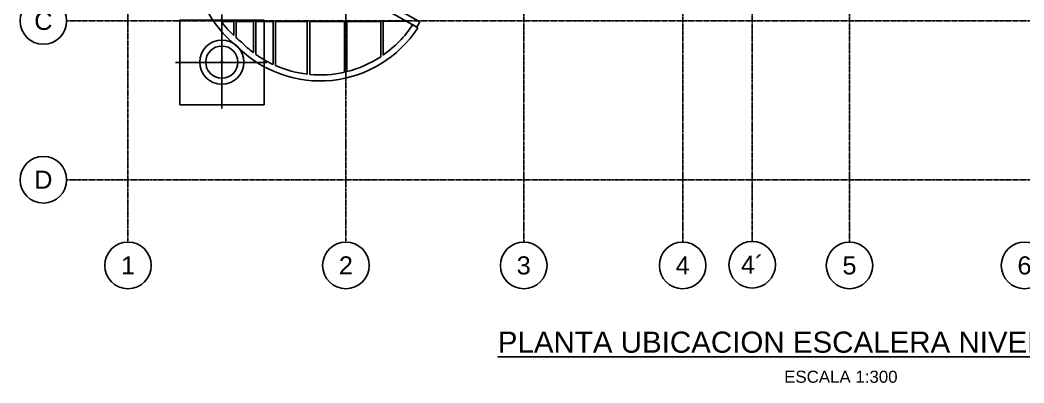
# Model space of a CAD drawing. Header units: millimetres. Extents: x -1367288 to 157996, y -18171 to 61708.
# Drawn here: x 72652 to 122557, y -18171 to -123 of the extents above; entities that cross this region are included whole.
import ezdxf
from ezdxf.enums import TextEntityAlignment as Align

# ---------------------------------------------------------------- set-up
doc = ezdxf.new("R2010")
doc.units = ezdxf.units.MM
doc.header["$LTSCALE"] = 0.3
doc.linetypes.add('CENTER', pattern=[50.8, 31.75, -6.35, 6.35, -6.35])
for name, color, linetype in [('EE-5', 7, 'Continuous'), ('EE-TEXTO 1', 4, 'Continuous'), ('EE-TEXTO 2', 2, 'Continuous'), ('SIM-CONCRETO', 8, 'Continuous'), ('SIM-COTAS', 1, 'Continuous'), ('SIM-EJES', 8, 'CENTER')]:
    doc.layers.add(name, color=color, linetype=linetype)
doc.styles.add('ARIAL EE', font='arial.ttf')

# ---------------------------------------------------------------- blocks, each defined once
blk = doc.blocks.new('ITEM_1')
at = {"layer": 'EE-5'}
blk.add_circle((0, 0), 3.86, dxfattribs=at)
at = {"layer": 'EE-TEXTO 1', "style": 'ARIAL EE', "flags": 4}
blk.add_attdef('EJE', text='', height=3, dxfattribs=at).set_placement((0, 0), align=Align.MIDDLE_CENTER)
blk = doc.blocks.new('TÍTULO')
at = {"layer": 'EE-TEXTO 1', "style": 'ARIAL EE'}
blk.add_attdef('%%UVISTAENPLANTA', text='', height=3.5, dxfattribs=at).set_placement((-0.54, 3.5), align=Align.CENTER)
at = {"layer": 'EE-TEXTO 2', "style": 'ARIAL EE'}
for tag, p in [('SUBTITULO', (-0.77, -1.27)), ('ESCALA1:100', (-0.32, -5.15))]:
    blk.add_attdef(tag, text='', height=2, dxfattribs=at).set_placement(p, align=Align.CENTER)

msp = doc.modelspace()

# ---------------------------------------------------------------- linework, layer by layer
at = {"layer": 'SIM-CONCRETO', "ltscale": 3}
for p, q in [((82686, 158.1), (82686, -4516.7)), ((82658.9, -197.7), (83273.7, -196.9)), ((83273.7, -196.9), (83273.7, -891.3)), ((83393.7, -196.8), (84252.3, -195.6)), ((83393.7, -196.8), (83393.7, -1002)), ((84252.3, -195.6), (84252.3, -1743.1)), ((84372.3, -195.5), (85231, -194.4)), ((84372.3, -195.5), (84372.3, -1831.2)), ((85231, -194.4), (85231, -2333.3)), ((85351, -194.2), (86931, -192.2)), ((85351, -194.2), (85351, -2387.8)), ((86931, -192.2), (86931, -2816.3)), ((87051, -192), (88777.8, -189.8)), ((87051, -192), (87051, -2828.8)), ((88777.8, -189.8), (88777.8, -2716.2)), ((88897.8, -189.6), (90581, -187.5)), ((88897.8, -189.6), (88897.8, -2687.5)), ((90581, -187.5), (90581, -1947.8)), ((90701, -187.3), (91876, -185.8)), ((90701, -187.3), (90701, -1866.5)), ((92167.3, -350.8), (92421.9, -509.5)), ((80374.5, -2234.5), (84914.1, -2234.5))]:
    msp.add_line(p, q, dxfattribs=at)
for points in [[(92421.9, -509.5, -0.4777133), (83463, -1452.3, -0.480835), (83414.7, 7521.7, -0.1420196), (86264, 8853.5)], [(83273.7, -891.3, -0.042634), (82658.9, -197.7, -0.042634)], [(92167.3, -350.8, -0.096937), (90701, -1866.5)], [(84252.3, -1743.1, -0.0356933), (83662.9, -1227.9, -0.0161398), (83393.7, -1002, -0.0161398)], [(85231, -2333.3, -0.0453859), (84372.3, -1831.2, -0.0453859)], [(90581, -1947.8, -0.0843158), (88897.8, -2687.5, -0.0843158)], [(86931, -2816.3, -0.0749632), (85351, -2387.8, -0.0749632)], [(88777.8, -2716.2, -0.0792942), (87051, -2828.8, -0.0792942)]]:
    msp.add_lwpolyline(points, format="xyb", dxfattribs=at)
for points in [[(92524.4, -207.9), (90088.9, 1173.5), (89940.9, 912.5), (92379.3, -470.4)], [(84786, -134.5), (80586, -134.5), (80586, -4334.5), (84786, -4334.5)]]:
    msp.add_lwpolyline(points, close=True, dxfattribs=at)
for radius in [1100, 800, 42.6]:
    msp.add_circle((82680.9, -2215.3), radius, dxfattribs=at)
at = {"layer": 'SIM-EJES'}
for p, q in [((109054.9, 59394), (109054.9, -11168.8)), ((78016.9, -11168.8), (78016.9, 59360.8)), ((88851, -11168.8), (88851, 59360.8)), ((97697.9, 59360.8), (97697.9, -11168.8)), ((105597.9, 59360.8), (105597.9, -11168.8)), ((113892.5, 59360.8), (113892.5, -11168.8)), ((74966.3, -164.3), (155681.7, -164.3)), ((74966.3, -8064.3), (155681.7, -8064.3))]:
    msp.add_line(p, q, dxfattribs=at)

# ---------------------------------------------------------------- block references
at = {"layer": 'EE-TEXTO 1'}
ref = msp.add_blockref('TÍTULO', (117983.9, -17717.5), dxfattribs=dict(at, xscale=300, yscale=300, zscale=300))
ref.add_attrib('ESCALA1:100', 'ESCALA 1:300', dxfattribs={"layer": 'EE-TEXTO 2', "height": 600, "style": 'ARIAL EE'}).set_placement((113457, -18162.4), align=Align.CENTER)
ref.add_attrib('%%UVISTAENPLANTA', '%%UPLANTA UBICACION ESCALERA NIVEL + 2339.05', dxfattribs={"height": 1050, "style": 'ARIAL EE'}).set_placement((113457, -16667.8), align=Align.CENTER)
at = {"layer": 'SIM-COTAS'}
ref = msp.add_blockref('ITEM_1', (73809.1, -164.3), dxfattribs=dict(at, xscale=300, yscale=300, zscale=300, rotation=180))
ref.add_attrib('EJE', 'C', dxfattribs={"layer": 'EE-TEXTO 1', "height": 900, "style": 'ARIAL EE', "flags": 4}).set_placement((73808.7, -164), align=Align.MIDDLE_CENTER)
ref = msp.add_blockref('ITEM_1', (73809.1, -8064.3), dxfattribs=dict(at, xscale=300, yscale=300, zscale=300, rotation=180))
ref.add_attrib('EJE', 'D', dxfattribs={"layer": 'EE-TEXTO 1', "height": 900, "style": 'ARIAL EE', "flags": 4}).set_placement((73808.7, -8064), align=Align.MIDDLE_CENTER)
ref = msp.add_blockref('ITEM_1', (78016.9, -12325.9), dxfattribs=dict(at, xscale=300, yscale=300, zscale=300, rotation=180))
ref.add_attrib('EJE', '1', dxfattribs={"layer": 'EE-TEXTO 1', "height": 900, "style": 'ARIAL EE', "flags": 4}).set_placement((78016.5, -12325.7), align=Align.MIDDLE_CENTER)
ref = msp.add_blockref('ITEM_1', (88851, -12325.9), dxfattribs=dict(at, xscale=300, yscale=300, zscale=300, rotation=180))
ref.add_attrib('EJE', '2', dxfattribs={"layer": 'EE-TEXTO 1', "height": 900, "style": 'ARIAL EE', "flags": 4}).set_placement((88850.6, -12325.7), align=Align.MIDDLE_CENTER)
ref = msp.add_blockref('ITEM_1', (97691, -12325.9), dxfattribs=dict(at, xscale=300, yscale=300, zscale=300, rotation=180))
ref.add_attrib('EJE', '3', dxfattribs={"layer": 'EE-TEXTO 1', "height": 900, "style": 'ARIAL EE', "flags": 4}).set_placement((97690.6, -12325.7), align=Align.MIDDLE_CENTER)
ref = msp.add_blockref('ITEM_1', (105591, -12325.9), dxfattribs=dict(at, xscale=300, yscale=300, zscale=300, rotation=180))
ref.add_attrib('EJE', '4', dxfattribs={"layer": 'EE-TEXTO 1', "height": 900, "style": 'ARIAL EE', "flags": 4}).set_placement((105590.6, -12325.7), align=Align.MIDDLE_CENTER)
ref = msp.add_blockref('ITEM_1', (109048, -12292.7), dxfattribs=dict(at, xscale=300, yscale=300, zscale=300, rotation=180))
ref.add_attrib('EJE', '4´', dxfattribs={"layer": 'EE-TEXTO 1', "height": 900, "style": 'ARIAL EE', "flags": 4}).set_placement((109047.6, -12292.5), align=Align.MIDDLE_CENTER)
ref = msp.add_blockref('ITEM_1', (113885.7, -12325.9), dxfattribs=dict(at, xscale=300, yscale=300, zscale=300, rotation=180))
ref.add_attrib('EJE', '5', dxfattribs={"layer": 'EE-TEXTO 1', "height": 900, "style": 'ARIAL EE', "flags": 4}).set_placement((113885.3, -12325.7), align=Align.MIDDLE_CENTER)
ref = msp.add_blockref('ITEM_1', (122585.7, -12325.9), dxfattribs=dict(at, xscale=300, yscale=300, zscale=300, rotation=180))
ref.add_attrib('EJE', '6', dxfattribs={"layer": 'EE-TEXTO 1', "height": 900, "style": 'ARIAL EE', "flags": 4}).set_placement((122585.3, -12325.7), align=Align.MIDDLE_CENTER)

doc.saveas('drawing.dxf')
